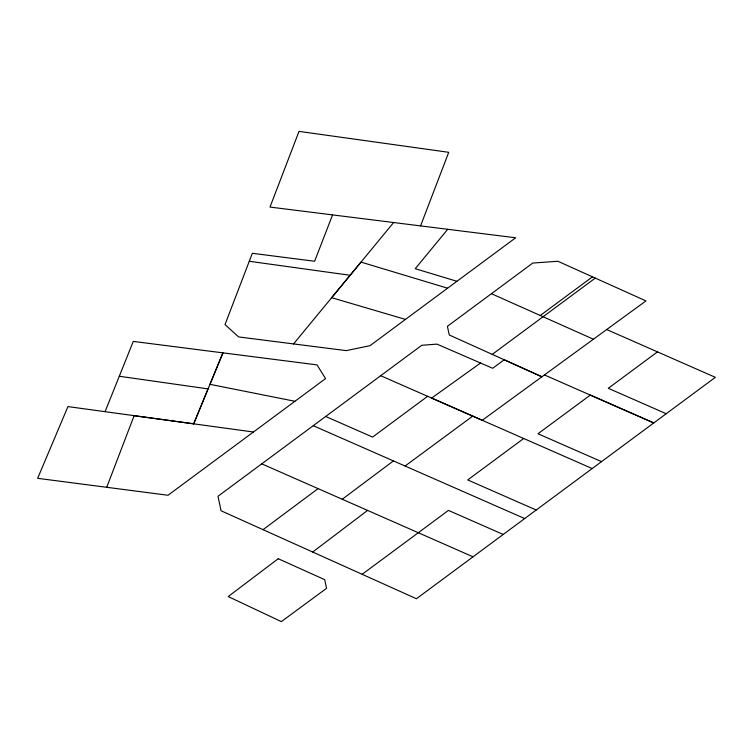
<?xml version="1.0" encoding="UTF-8"?>
<svg xmlns="http://www.w3.org/2000/svg" width="753" height="753" viewBox="0 0 753 753"><rect width="100%" height="100%" fill="white"/><g stroke="black" fill="none" stroke-linecap="round" stroke-linejoin="round"><path stroke-width="1.13" d="M106.728 487.304L134.128 415.684L253.441 432.015M332.572 214.906L314.613 261.253L252.33 253.3L224.996 324.599L238.626 336.93L346.201 350.625L369.987 345.683L515.664 237.788L269.998 207.075L299.016 131.38L448.732 152.304L420.569 225.891M105.081 411.675L133.272 341.41L317.004 364.876L325.56 378.608L168.013 495.258L37.65 478.324L67.949 406.592L193.7 423.835L222.926 352.856L209.974 384.331L294.931 401.283M193.7 423.835L208.073 388.896L119.285 376.255M293.538 343.933L393.64 222.521M447.724 229.298L415.242 268.708L456.92 281.283M312.711 552.034L367.596 510.402M342.229 499.267L393.424 460.911M362.155 574.304L448.44 510.402L503.211 534.461M263.023 529.67L318.077 488.631M606.673 329.532L715.35 377.328L416.428 598.739L221.062 510.769L217.984 496.274L421.755 345.288L436.956 344.112L492.697 368.283L504.209 359.774L541.915 376.792L449.268 334.981L447.404 326.313L532.795 263.051L557.907 261.272L645.952 300.908L482.249 420.287L431.667 398.064L480.565 363.012M427.619 396.304L372.603 437.079L325.701 416.484M540.268 315.488L592.498 276.822M492.227 354.381L595.294 278.102M523.712 438.481L467.726 479.934L536.192 510.007M657.473 351.877L608.283 388.294L666.236 413.736M405.086 466.032L472.733 416.117M249.252 261.272L350.136 275.278M405.481 319.413L331.64 297.689L361.007 262.1L447.583 288.201M544.419 374.928L653.783 422.951L590.324 395.071L537.981 433.756L601.515 461.636M380.717 375.719L592.178 468.554M313.248 425.699L524.672 518.553M261.771 463.848L473.016 556.806M593.392 339.217L491.445 293.698M278.234 558.726L228.215 596.564L281.34 621.62L326.557 588.328L324.703 579.65L278.234 558.726"/></g></svg>
